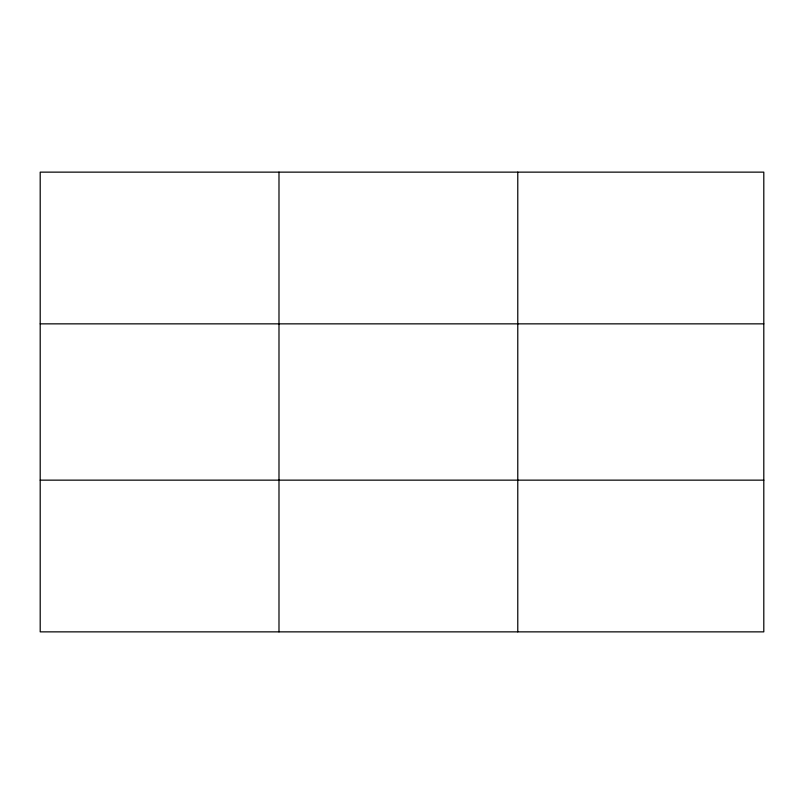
<?xml version="1.0" encoding="UTF-8"?>
<svg xmlns="http://www.w3.org/2000/svg" width="804" height="804" viewBox="0 0 804 804"><rect width="100%" height="100%" fill="white"/><g stroke="black" fill="none" stroke-linecap="round" stroke-linejoin="round"><path stroke-width="1.21" d="M278.988 172.136L278.988 631.864M517.776 172.136L517.776 631.864M763.8 480.149L763.8 631.864L40.2 631.864L40.2 172.136L763.8 172.136L763.8 480.149L40.2 480.149M40.2 323.851L763.8 323.851"/></g></svg>
